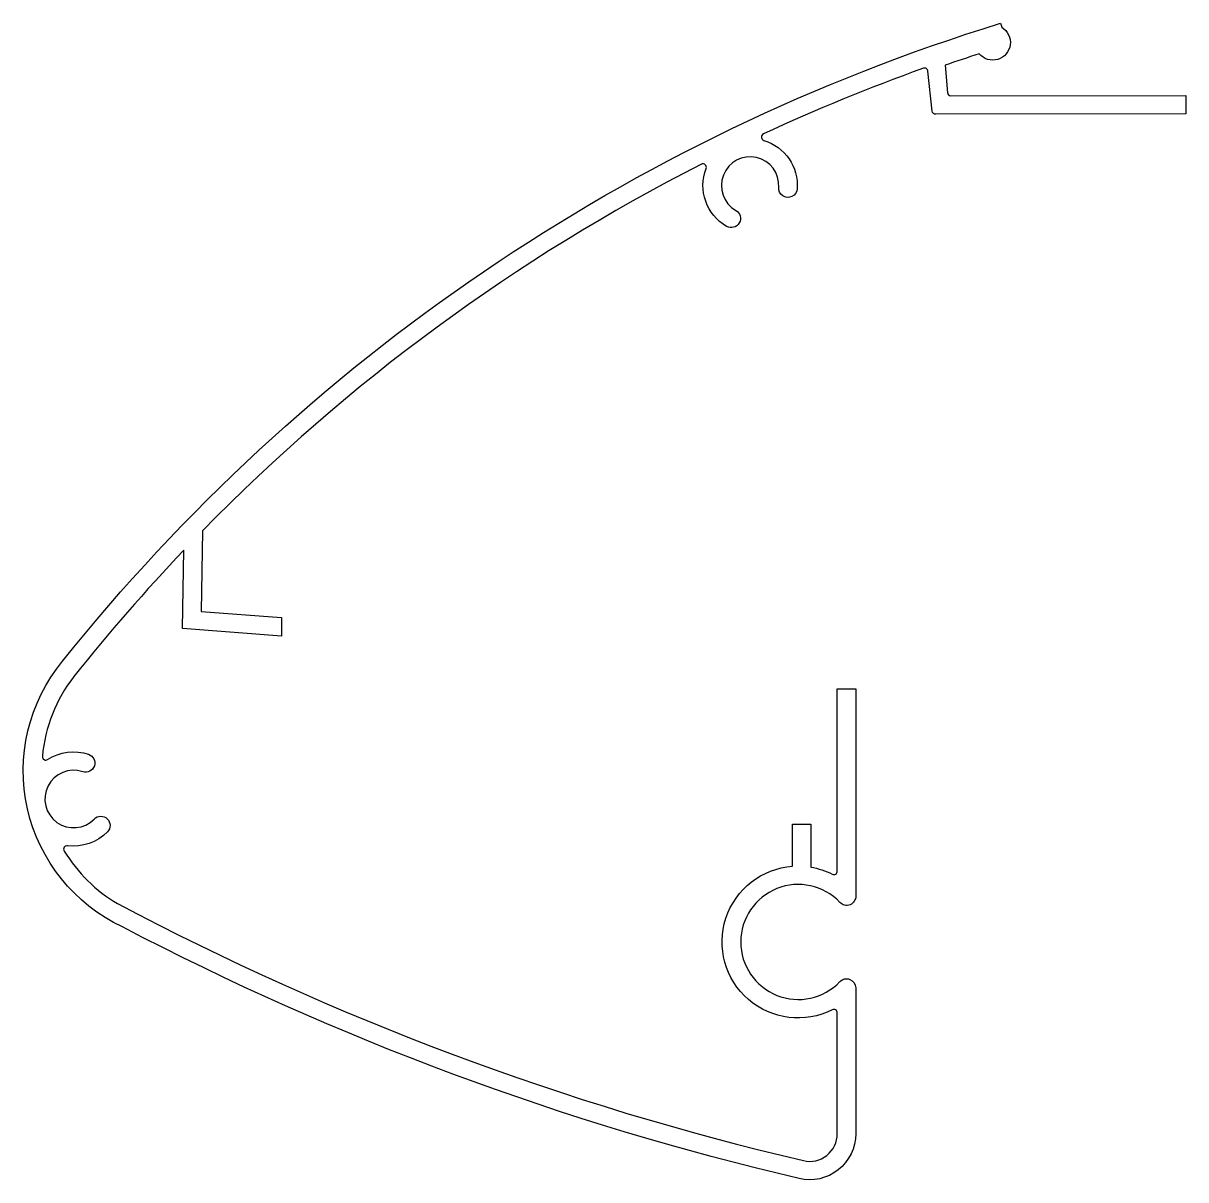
# Model space of a CAD drawing. Extents: x 603 to 704, y 465 to 566.
import ezdxf

# ---------------------------------------------------------------- set-up
doc = ezdxf.new("R2010")
doc.units = 0
doc.layers.get('0').update_dxf_attribs({"linetype": 'CONTINUOUS'})

msp = doc.modelspace()

# ---------------------------------------------------------------- linework, layer by layer
at = {"color": 7, "linetype": 'CONTINUOUS'}
msp.add_lwpolyline([(673.8, 479.89, 0.558292), (673.36, 480.16, -1.218875), (669.9, 492.64), (669.9, 496.29), (671.5, 496.29), (671.5, 492.56, -0.074543), (673.36, 491.95, 0.558589), (673.8, 492.22), (673.8, 508.06), (675.4, 508.06), (675.4, 490.06, -0.7071), (674.02, 489.5, 2.501072), (674.02, 482.61, -0.677325), (675.4, 482.06), (675.4, 469.39, -0.483334), (670.48, 465.49, -0.062972), (611.67, 487.36, -0.489082), (606.45, 510.46, -0.150344), (687.97, 565.9), (688.09, 565.55, -1.185325), (686.13, 563.25, 0.001916), (683.17, 562.26), (683.37, 559.87, 0.390433), (683.67, 559.59), (704.08, 559.62), (704.09, 558.02), (682.35, 557.99, -0.383403), (682.05, 558.26), (681.68, 561.74, 0.485311), (681.28, 561.99, 0.022625), (667.38, 556.28, 0.687665), (667.42, 555.72, -0.349571), (670.31, 551.51, -1), (668.71, 551.63, 1.808398), (664.98, 549.64, -1), (664.18, 548.25, -0.369948), (662.4, 553.28, 0.687665), (661.98, 553.65, 0.081534), (618.63, 521.8), (618.51, 514.79), (625.5, 514.25), (625.48, 512.64), (616.89, 513.31), (617, 520.11, 0.021907), (607.45, 509.14, 0.142427), (604.7, 502.18, 0.629405), (605.16, 501.91, -0.23014), (608.72, 502.37, -1), (608.21, 500.85, 1.808398), (609.21, 496.74, -1), (610.36, 495.63, -0.23635), (606.89, 494.42, 0.629405), (606.6, 493.96, 0.123487), (611.24, 489.39, 0.064302), (670.85, 467.05, 0.483334), (673.8, 469.39), (673.8, 479.89)], format="xyb", dxfattribs=at)

doc.saveas('drawing.dxf')
